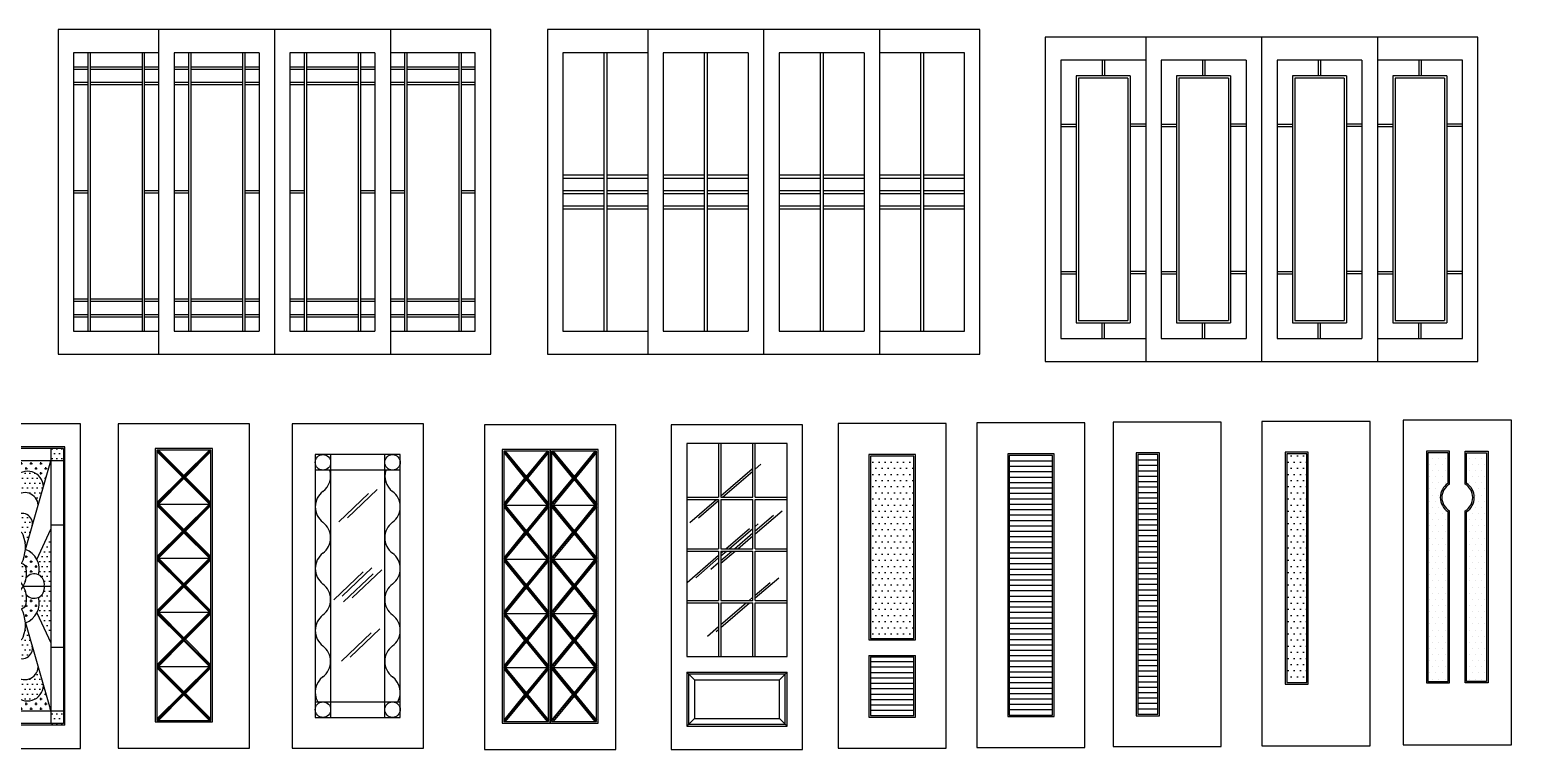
# Model space of a CAD drawing. Extents: x -42728 to 99010, y -18674 to 47645.
# Drawn here: x 25997 to 35589, y 1305 to 5962 of the extents above; entities that cross this region are included whole.
import ezdxf

# ---------------------------------------------------------------- set-up
doc = ezdxf.new("R2010")
doc.units = 0
doc.header["$LTSCALE"] = 100
doc.header["$MEASUREMENT"] = 0
doc.layers.get('0').update_dxf_attribs({"linetype": 'CONTINUOUS'})
for name, color, linetype in [('CUANG', 4, 'CONTINUOUS'), ('DIMIAN', 8, 'CONTINUOUS'), ('JIAJU', 7, 'CONTINUOUS')]:
    doc.layers.add(name, color=color, linetype=linetype)

# ---------------------------------------------------------------- blocks, each defined once
blk = doc.blocks.new('M-29')
at = {"layer": 'JIAJU'}
for p, q in [((850, 2100), (0, 2100)), ((0, 2100), (0, 0)), ((850, 0), (850, 2100)), ((425, 1940), (114.6, 1940)), ((114.6, 1940), (114.6, 170)), ((415, 1930), (124.6, 1930)), ((124.6, 1930), (415, 1580)), ((124.6, 1580), (415, 1930)), ((124.6, 1930), (124.6, 180)), ((124.6, 1920.1), (259.9, 1755)), ((134.5, 1930), (269.8, 1764.9)), ((405.1, 1930), (269.8, 1764.9)), ((415, 1920.1), (279.7, 1755)), ((415, 180), (415, 1930)), ((425, 170), (425, 1940)), ((425, 1940), (425, 170)), ((735.4, 1940), (425, 1940)), ((435, 1930), (435, 180)), ((435, 1580), (725.4, 1930)), ((435, 1930), (725.4, 1580)), ((725.4, 1930), (435, 1930)), ((435, 1920.1), (570.3, 1755)), ((444.9, 1930), (580.2, 1764.9)), ((715.5, 1930), (580.2, 1764.9)), ((725.4, 1920.1), (590.1, 1755)), ((725.4, 180), (725.4, 1930)), ((735.4, 170), (735.4, 1940)), ((259.9, 1755), (124.6, 1589.9)), ((269.8, 1745.1), (134.5, 1580)), ((259.9, 1755), (279.7, 1755)), ((269.8, 1764.9), (269.8, 1745.1)), ((269.8, 1745.1), (405.1, 1580)), ((279.7, 1755), (415, 1589.9)), ((570.3, 1755), (435, 1589.9)), ((580.2, 1745.1), (444.9, 1580)), ((570.3, 1755), (590.1, 1755)), ((580.2, 1764.9), (580.2, 1745.1)), ((580.2, 1745.1), (715.5, 1580)), ((590.1, 1755), (725.4, 1589.9)), ((124.6, 1580), (415, 1580)), ((124.6, 1230), (415, 1580)), ((124.6, 1580), (415, 1230)), ((124.6, 1570.1), (259.9, 1405)), ((134.5, 1580), (269.8, 1414.9)), ((405.1, 1580), (269.8, 1414.9)), ((415, 1570.1), (279.7, 1405)), ((435, 1580), (725.4, 1230)), ((435, 1230), (725.4, 1580)), ((435, 1580), (725.4, 1580)), ((435, 1570.1), (570.3, 1405)), ((444.9, 1580), (580.2, 1414.9)), ((715.5, 1580), (580.2, 1414.9)), ((725.4, 1570.1), (590.1, 1405)), ((259.9, 1405), (124.6, 1239.9)), ((269.8, 1395.1), (134.5, 1230)), ((259.9, 1405), (279.7, 1405)), ((269.8, 1414.9), (269.8, 1395.1)), ((269.8, 1395.1), (405.1, 1230)), ((279.7, 1405), (415, 1239.9)), ((570.3, 1405), (435, 1239.9)), ((580.2, 1395.1), (444.9, 1230)), ((570.3, 1405), (590.1, 1405)), ((580.2, 1414.9), (580.2, 1395.1)), ((580.2, 1395.1), (715.5, 1230)), ((590.1, 1405), (725.4, 1239.9)), ((124.6, 1230), (415, 1230)), ((124.6, 880), (415, 1230)), ((124.6, 1230), (415, 880)), ((124.6, 1220.1), (259.9, 1055)), ((134.5, 1230), (269.8, 1064.9)), ((405.1, 1230), (269.8, 1064.9)), ((415, 1220.1), (279.7, 1055)), ((435, 1230), (725.4, 880)), ((435, 880), (725.4, 1230)), ((435, 1230), (725.4, 1230)), ((435, 1220.1), (570.3, 1055)), ((444.9, 1230), (580.2, 1064.9)), ((715.5, 1230), (580.2, 1064.9)), ((725.4, 1220.1), (590.1, 1055)), ((269.8, 1064.9), (269.8, 1045.1)), ((580.2, 1064.9), (580.2, 1045.1)), ((259.9, 1055), (124.6, 889.9)), ((269.8, 1045.1), (134.5, 880)), ((259.9, 1055), (279.7, 1055)), ((269.8, 1045.1), (405.1, 880)), ((279.7, 1055), (415, 889.9)), ((570.3, 1055), (435, 889.9)), ((580.2, 1045.1), (444.9, 880)), ((570.3, 1055), (590.1, 1055)), ((580.2, 1045.1), (715.5, 880)), ((590.1, 1055), (725.4, 889.9)), ((124.6, 880), (415, 880)), ((124.6, 880), (415, 530)), ((124.6, 530), (415, 880)), ((124.6, 870.1), (259.9, 705)), ((134.5, 880), (269.8, 714.9)), ((405.1, 880), (269.8, 714.9)), ((415, 870.1), (279.7, 705)), ((435, 530), (725.4, 880)), ((435, 880), (725.4, 530)), ((435, 880), (725.4, 880)), ((435, 870.1), (570.3, 705)), ((444.9, 880), (580.2, 714.9)), ((715.5, 880), (580.2, 714.9)), ((725.4, 870.1), (590.1, 705)), ((259.9, 705), (124.6, 539.9)), ((269.8, 695.1), (134.5, 530)), ((259.9, 705), (279.7, 705)), ((269.8, 714.9), (269.8, 695.1)), ((269.8, 695.1), (405.1, 530)), ((279.7, 705), (415, 539.9)), ((570.3, 705), (435, 539.9)), ((580.2, 695.1), (444.9, 530)), ((570.3, 705), (590.1, 705)), ((580.2, 714.9), (580.2, 695.1)), ((580.2, 695.1), (715.5, 530)), ((590.1, 705), (725.4, 539.9)), ((124.6, 530), (415, 530)), ((124.6, 180), (415, 530)), ((124.6, 530), (415, 180)), ((124.6, 520.1), (259.9, 355)), ((134.5, 530), (269.8, 364.9)), ((405.1, 530), (269.8, 364.9)), ((415, 520.1), (279.7, 355)), ((435, 530), (725.4, 180)), ((435, 180), (725.4, 530)), ((435, 530), (725.4, 530)), ((435, 520.1), (570.3, 355)), ((444.9, 530), (580.2, 364.9)), ((715.5, 530), (580.2, 364.9)), ((725.4, 520.1), (590.1, 355)), ((259.9, 355), (124.6, 189.9)), ((269.8, 345.1), (134.5, 180)), ((259.9, 355), (279.7, 355)), ((269.8, 364.9), (269.8, 345.1)), ((269.8, 345.1), (405.1, 180)), ((279.7, 355), (415, 189.9)), ((570.3, 355), (435, 189.9)), ((580.2, 345.1), (444.9, 180)), ((570.3, 355), (590.1, 355)), ((580.2, 364.9), (580.2, 345.1)), ((580.2, 345.1), (715.5, 180)), ((590.1, 355), (725.4, 189.9)), ((114.6, 170), (425, 170)), ((124.6, 180), (415, 180)), ((425, 170), (735.4, 170)), ((435, 180), (725.4, 180)), ((0, 0), (850, 0))]:
    blk.add_line(p, q, dxfattribs=at)
blk = doc.blocks.new('M-28')
at = {"layer": 'DIMIAN'}
for p, q in [((303.5, 1466), (495.2, 1649)), ((358.9, 1491.5), (550.6, 1674.6)), ((324.8, 985), (516.5, 1168.1)), ((388.7, 972.3), (580.5, 1155.3)), ((269.4, 959.5), (461.1, 1142.5)), ((333.3, 946.7), (525.1, 1129.7)), ((375.9, 589.2), (567.7, 772.2)), ((320.5, 563.6), (512.3, 746.7))]:
    blk.add_line(p, q, dxfattribs=at)
at = {"layer": 'JIAJU'}
for p, q in [((0, 2100), (0, 0)), ((850, 2100), (0, 2100)), ((850, 0), (850, 2100)), ((149.8, 1900), (149.8, 200)), ((700.2, 1900), (149.8, 1900)), ((249.8, 1900), (249.8, 200)), ((600.2, 200), (600.2, 1900)), ((700.2, 200), (700.2, 1900)), ((700.2, 1800), (149.8, 1800)), ((149.8, 300), (700.2, 300)), ((149.8, 200), (700.2, 200)), ((0, 0), (850, 0))]:
    blk.add_line(p, q, dxfattribs=at)
for centre in [(199.8, 1850), (650.2, 1850), (199.8, 250), (650.2, 250)]:
    blk.add_circle(centre, 50, dxfattribs=at)
for centre, start, end in [((124.8, 1762.3), 306.8699, 17.53063), ((725.2, 1762.3), 162.46937, 233.1301), ((274.8, 1562.3), 126.8699, 233.1301), ((575.2, 1562.3), 306.8699, 53.1301), ((124.8, 1362.3), 306.8699, 53.1301), ((725.2, 1362.3), 126.8699, 233.1301), ((274.8, 1162.3), 126.8699, 233.1301), ((575.2, 1162.3), 306.8699, 53.1301), ((124.8, 962.3), 306.8699, 53.1301), ((725.2, 962.3), 126.8699, 233.1301), ((274.8, 762.3), 126.8699, 233.1301), ((575.2, 762.3), 306.8699, 53.1301), ((124.8, 562.3), 306.8699, 53.1301), ((725.2, 562.3), 126.8699, 233.1301), ((274.8, 362.3), 126.8699, 209.91961), ((575.2, 362.3), 330.08039, 53.1301)]:
    blk.add_arc(centre, 125, start, end, dxfattribs=at)
blk = doc.blocks.new('M-27')
at = {"layer": 'JIAJU'}
for p, q in [((0, 2100), (0, 0)), ((850, 2100), (0, 2100)), ((850, 0), (850, 2100)), ((239.8, 1940), (239.8, 170)), ((610.2, 1940), (239.8, 1940)), ((249.8, 1580), (600.2, 1930)), ((249.8, 1930), (600.2, 1580)), ((249.8, 1930), (249.8, 180)), ((600.2, 1930), (249.8, 1930)), ((249.8, 1920.1), (415.1, 1755)), ((259.7, 1930), (425, 1764.9)), ((590.3, 1930), (425, 1764.9)), ((600.2, 1920.1), (434.9, 1755)), ((600.2, 180), (600.2, 1930)), ((610.2, 170), (610.2, 1940)), ((415.1, 1755), (249.8, 1589.9)), ((425, 1745.1), (259.7, 1580)), ((415.1, 1755), (434.9, 1755)), ((425, 1764.9), (425, 1745.1)), ((425, 1745.1), (590.3, 1580)), ((434.9, 1755), (600.2, 1589.9)), ((249.8, 1580), (600.2, 1230)), ((249.8, 1230), (600.2, 1580)), ((249.8, 1580), (600.2, 1580)), ((249.8, 1570.1), (415.1, 1405)), ((259.7, 1580), (425, 1414.9)), ((590.3, 1580), (425, 1414.9)), ((600.2, 1570.1), (434.9, 1405)), ((415.1, 1405), (249.8, 1239.9)), ((425, 1395.1), (259.7, 1230)), ((415.1, 1405), (434.9, 1405)), ((425, 1414.9), (425, 1395.1)), ((425, 1395.1), (590.3, 1230)), ((434.9, 1405), (600.2, 1239.9)), ((249.8, 1230), (600.2, 880)), ((249.8, 880), (600.2, 1230)), ((249.8, 1230), (600.2, 1230)), ((249.8, 1220.1), (415.1, 1055)), ((259.7, 1230), (425, 1064.9)), ((590.3, 1230), (425, 1064.9)), ((600.2, 1220.1), (434.9, 1055)), ((425, 1064.9), (425, 1045.1)), ((415.1, 1055), (249.8, 889.9)), ((425, 1045.1), (259.7, 880)), ((415.1, 1055), (434.9, 1055)), ((425, 1045.1), (590.3, 880)), ((434.9, 1055), (600.2, 889.9)), ((249.8, 530), (600.2, 880)), ((249.8, 880), (600.2, 530)), ((249.8, 880), (600.2, 880)), ((249.8, 870.1), (415.1, 705)), ((259.7, 880), (425, 714.9)), ((590.3, 880), (425, 714.9)), ((600.2, 870.1), (434.9, 705)), ((415.1, 705), (249.8, 539.9)), ((425, 695.1), (259.7, 530)), ((415.1, 705), (434.9, 705)), ((425, 714.9), (425, 695.1)), ((425, 695.1), (590.3, 530)), ((434.9, 705), (600.2, 539.9)), ((249.8, 530), (600.2, 180)), ((249.8, 180), (600.2, 530)), ((249.8, 530), (600.2, 530)), ((249.8, 520.1), (415.1, 355)), ((259.7, 530), (425, 364.9)), ((590.3, 530), (425, 364.9)), ((600.2, 520.1), (434.9, 355)), ((415.1, 355), (249.8, 189.9)), ((425, 345.1), (259.7, 180)), ((415.1, 355), (434.9, 355)), ((425, 364.9), (425, 345.1)), ((425, 345.1), (590.3, 180)), ((434.9, 355), (600.2, 189.9)), ((239.8, 170), (610.2, 170)), ((249.8, 180), (600.2, 180)), ((0, 0), (850, 0))]:
    blk.add_line(p, q, dxfattribs=at)
blk = doc.blocks.new('M-26')
at = {"layer": 'DIMIAN'}
h = blk.add_hatch(dxfattribs=at)
h.set_pattern_fill('DOTS,_O', color=256, scale=20)
h.set_pattern_definition([(0, (-857349.08, -896068.447), (15.875, 31.75), [0, -31.75])])
h.paths.add_polyline_path([(500.1, 1161.8, 0.658889), (425, 1182.1, 0.121495), (479.8, 1050, 0.177197)])
h.paths.add_polyline_path([(425, 1182.1, 0.658889), (349.9, 1161.8, 0.177197), (370.2, 1050, 0.121495)])
h.paths.add_polyline_path([(370.2, 1050, 0.177197), (349.9, 938.2, 0.658889), (425, 917.9, 0.121495)])
h.paths.add_polyline_path([(425, 917.9, 0.658889), (500.1, 938.2, 0.177197), (479.8, 1050, 0.121495)])
h.paths.add_polyline_path([(425, 602, 0.775805), (538.2, 660.4), (494.1, 812.4, -0.103851), (480.4, 719.2, -0.7984), (425, 723.4)])
h.paths.add_polyline_path([(425, 602), (425, 723.4, -0.7984), (369.6, 719.2, -0.103851), (355.9, 812.4), (311.8, 660.4, 0.775805)])
h.paths.add_polyline_path([(311.8, 1439.6), (355.9, 1287.6, -0.103851), (369.6, 1380.8, -0.7984), (425, 1376.6), (425, 1498, 0.775805)])
h.paths.add_polyline_path([(425, 1498), (425, 1376.6, -0.7984), (480.4, 1380.8, -0.103851), (494.1, 1287.6), (538.2, 1439.6, 0.775805)])
h.paths.add_polyline_path([(577.1, 1573.8), (611.7, 1693.5, 0.710138), (425, 1750.9), (425, 1624.5, -0.673513)])
h.paths.add_polyline_path([(425, 1624.5), (425, 1750.9, 0.710138), (238.3, 1693.5), (272.9, 1573.8, -0.673513)])
h.paths.add_polyline_path([(272.9, 526.2), (238.3, 406.5, 0.710138), (425, 349.1), (425, 475.5, -0.673513)])
h.paths.add_polyline_path([(425, 475.5), (425, 349.1, 0.710138), (611.7, 406.5), (577.1, 526.2, -0.673513)])
h.paths.add_polyline_path([(660, 1050), (616, 1050, -0.34751), (579.3, 977.1, -0.191314), (569.4, 877.8), (660, 681.7)])
h.paths.add_polyline_path([(660, 1418.3), (569.4, 1222.2, -0.191314), (579.3, 1122.9, -0.34751), (616, 1050), (660, 1050)])
h.paths.add_polyline_path([(190, 1050), (234, 1050, -0.34751), (270.7, 1122.9, -0.191314), (280.6, 1222.2), (190, 1418.3)])
h.paths.add_polyline_path([(190, 681.7), (280.6, 877.8, -0.191314), (270.7, 977.1, -0.34751), (234, 1050), (190, 1050)])
h.paths.add_polyline_path([(110, 1940), (110, 1860), (190, 1860), (190, 1940)])
h.paths.add_polyline_path([(660, 1860), (740, 1860), (740, 1940), (660, 1940)])
h.paths.add_polyline_path([(110, 160), (190, 160), (190, 240), (110, 240)])
h.paths.add_polyline_path([(660, 160), (740, 160), (740, 240), (660, 240)])
h = blk.add_hatch(dxfattribs=at)
h.set_pattern_fill('CROSS,_O', color=256, scale=5)
h.set_pattern_definition([(0, (-857349.08, -896068.447), (31.75, 31.75), [15.875, -47.625]), (90, (-857341.143, -896076.384), (-31.75, 31.75), [15.875, -47.625])])
h.paths.add_polyline_path([(469.3, 1196.7, -0.299828), (500.1, 1161.8, -0.087914), (499.8, 1104.1, -0.34751), (579.3, 1122.9, 0.397165), (494.1, 1287.6, -0.103851)])
h.paths.add_polyline_path([(355.9, 1287.6, 0.397165), (270.7, 1122.9, -0.34751), (350.2, 1104.1, -0.087914), (349.9, 1161.8, -0.299828), (380.7, 1196.7, -0.103851)])
h.paths.add_polyline_path([(350.2, 995.9, -0.34751), (270.7, 977.1, 0.397165), (355.9, 812.4, -0.103851), (380.7, 903.3, -0.299828), (349.9, 938.2, -0.087914)])
h.paths.add_polyline_path([(579.3, 977.1, -0.34751), (499.8, 995.9, -0.087914), (500.1, 938.2, -0.299828), (469.3, 903.3, -0.103851), (494.1, 812.4, 0.397165)])
h.paths.add_polyline_path([(425, 349.1), (425, 240), (660, 240), (611.7, 406.5, -0.710138)])
h.paths.add_polyline_path([(238.3, 406.5), (190, 240), (425, 240), (425, 349.1, -0.710138)])
h.paths.add_polyline_path([(425, 1860), (425, 1750.9, -0.710138), (611.7, 1693.5), (660, 1860)])
h.paths.add_polyline_path([(190, 1860), (238.3, 1693.5, -0.710138), (425, 1750.9), (425, 1860)])
at = {"layer": 'CUANG'}
for p, q in [((190, 1940), (190, 160)), ((660, 1940), (660, 160)), ((740, 1860), (110, 1860)), ((355.9, 1287.6), (190, 1860)), ((425, 1860), (425, 1182.1)), ((494.1, 1287.6), (660, 1860)), ((190, 1446.2), (110, 1446.2)), ((660, 1446.2), (740, 1446.2)), ((280.6, 1222.2), (190, 1418.3)), ((569.4, 1222.2), (660, 1418.3)), ((190, 1050), (370.2, 1050)), ((479.8, 1050), (660, 1050)), ((280.6, 877.8), (190, 681.7)), ((425, 917.9), (425, 240)), ((569.4, 877.8), (660, 681.7)), ((355.9, 812.4), (190, 240)), ((494.1, 812.4), (660, 240)), ((190, 653.8), (110, 653.8)), ((660, 653.8), (740, 653.8)), ((740, 240), (110, 240))]:
    blk.add_line(p, q, dxfattribs=at)
for centre, radius, start, end in [((341.7, 1689.6), 103.5, 36.33829, 177.85832), ((508.3, 1689.6), 103.5, 2.14168, 143.66171), ((359.2, 1568.3), 86.5, 40.51149, 176.35462), ((490.8, 1568.3), 86.5, 3.64538, 139.48851), ((375.9, 1454.3), 65.7, 41.67505, 192.89302), ((474.1, 1454.3), 65.7, 347.10698, 138.32495), ((584.7, 1301.4), 229.2, 159.73045, 207.16216), ((396.9, 1372.4), 28.5, 8.51159, 162.92713), ((453.1, 1372.4), 28.5, 17.07287, 171.48841), ((265.3, 1301.4), 229.2, 332.83784, 20.26955), ((400.6, 1160.1), 135.1, 109.33304, 195.97807), ((449.4, 1160.1), 135.1, 344.02193, 70.66696), ((512.8, 1133.7), 165.3, 170.23383, 210.42714), ((391.8, 1155.8), 42.4, 38.40286, 171.92467), ((129.7, 1227.1), 298.7, 323.63785, 351.34674), ((458.2, 1155.8), 42.4, 8.07533, 141.59714), ((720.3, 1227.1), 298.7, 188.65326, 216.36215), ((337.2, 1133.7), 165.3, 329.57286, 9.76617), ((298.5, 1063.3), 65.8, 38.32499, 191.62779), ((551.5, 1063.3), 65.8, 348.37221, 141.67501), ((298.5, 1036.7), 65.8, 168.37221, 321.67501), ((400.6, 939.9), 135.1, 164.02193, 250.66696), ((512.8, 966.3), 165.3, 149.57286, 189.76617), ((129.7, 872.9), 298.7, 8.65326, 36.36215), ((720.3, 872.9), 298.7, 143.63785, 171.34674), ((337.2, 966.3), 165.3, 350.23383, 30.42714), ((449.4, 939.9), 135.1, 289.33304, 15.97807), ((551.5, 1036.7), 65.8, 218.32499, 11.62779), ((391.8, 944.2), 42.4, 188.07533, 321.59714), ((584.7, 798.6), 229.2, 152.83784, 200.26955), ((458.2, 944.2), 42.4, 218.40286, 351.92467), ((265.3, 798.6), 229.2, 339.73045, 27.16216), ((396.9, 727.6), 28.5, 197.07287, 351.48841), ((453.1, 727.6), 28.5, 188.51159, 342.92713), ((375.9, 645.7), 65.7, 167.10698, 318.32495), ((474.1, 645.7), 65.7, 221.67505, 12.89302), ((359.2, 531.7), 86.5, 183.64538, 319.48851), ((490.8, 531.7), 86.5, 220.51149, 356.35462), ((341.7, 410.4), 103.5, 182.14168, 323.66171), ((508.3, 410.4), 103.5, 216.33829, 357.85832)]:
    blk.add_arc(centre, radius, start, end, dxfattribs=at)
at = {"layer": 'DIMIAN'}
for p, q in [((110, 1940), (110, 160)), ((740, 1940), (110, 1940)), ((740, 1940), (740, 160)), ((740, 160), (110, 160))]:
    blk.add_line(p, q, dxfattribs=at)
at = {"layer": 'JIAJU'}
for p, q in [((0, 2100), (0, 0)), ((850, 2100), (0, 2100)), ((850, 0), (850, 2100)), ((100, 1950), (100, 150)), ((750, 1950), (100, 1950)), ((750, 150), (750, 1950)), ((750, 150), (100, 150)), ((0, 0), (850, 0))]:
    blk.add_line(p, q, dxfattribs=at)
blk = doc.blocks.new('WM-7')
at = {"layer": 'CUANG'}
h = blk.add_hatch(dxfattribs=at)
h.set_pattern_fill('DOTS,_O', color=256, scale=25)
h.set_pattern_definition([(0, (-861492.79, -893099.345), (19.84375, 39.6875), [0, -39.6875])])
h.paths.add_polyline_path([(490, 1890), (210, 1890), (210, 710), (490, 710)])
for p, q in [((210, 560), (490, 560)), ((210, 525), (490, 525)), ((210, 490), (490, 490)), ((210, 455), (490, 455)), ((210, 420), (490, 420)), ((210, 385), (490, 385)), ((210, 350), (490, 350)), ((210, 315), (490, 315)), ((210, 280), (490, 280)), ((210, 245), (490, 245))]:
    blk.add_line(p, q, dxfattribs=at)
at = {"layer": 'JIAJU'}
for p, q in [((700, 2100), (0, 2100)), ((0, 2100), (0, 0)), ((700, 0), (700, 2100)), ((500, 1900), (200, 1900)), ((200, 1900), (200, 700)), ((210, 1890), (210, 710)), ((490, 1890), (210, 1890)), ((490, 710), (490, 1890)), ((500, 700), (500, 1900)), ((200, 700), (500, 700)), ((210, 710), (490, 710)), ((210, 700), (490, 700)), ((200, 600), (500, 600)), ((200, 600), (200, 200)), ((210, 590), (490, 590)), ((210, 590), (210, 210)), ((490, 210), (490, 590)), ((500, 200), (500, 600)), ((200, 200), (500, 200)), ((210, 210), (490, 210)), ((0, 0), (700, 0))]:
    blk.add_line(p, q, dxfattribs=at)
blk = doc.blocks.new('M-30')
at = {"layer": 'DIMIAN'}
for p, q in [((321.7, -459), (523.6, -285.3)), ((543.3, -286.3), (579.4, -255.2)), ((331.6, -468.5), (528.3, -299.2)), ((119.6, -633), (293.3, -483.5)), ((175.5, -602.9), (306.7, -490)), ((543.3, -705.1), (716.9, -555.7)), ((375.2, -802.5), (528.3, -670.7)), ((543.3, -687.1), (661.1, -585.7)), ((543.3, -657.8), (562.2, -641.5)), ((354.3, -802.5), (506.4, -671.6)), ((409.2, -802.5), (528.3, -700)), ((430.2, -802.5), (528.3, -718)), ((102.4, -1019.3), (306.7, -843.5)), ((158.3, -989.2), (306.7, -861.5)), ((321.7, -895.9), (412.8, -817.5)), ((321.7, -877.9), (391.8, -817.5)), ((321.7, -848.6), (357.8, -817.5)), ((321.7, -830.6), (336.9, -817.5)), ((257.1, -933.4), (306.7, -890.8)), ((543.3, -1120.1), (695.4, -989.2)), ((543.3, -1102.1), (639.6, -1019.3)), ((503.4, -1136.5), (528.3, -1115)), ((524.3, -1136.5), (528.3, -1133.1)), ((321.7, -1311), (506.9, -1151.5)), ((321.7, -1292.9), (486, -1151.5)), ((235.7, -1367), (306.7, -1305.8)), ((291.5, -1336.9), (306.7, -1323.9)), ((100, -1600), (150, -1650)), ((112, -1612), (112, -1938)), ((112, -1612), (738, -1612)), ((700, -1650), (750, -1600)), ((738, -1938), (738, -1612)), ((150, -1900), (100, -1950)), ((700, -1900), (750, -1950)), ((112, -1938), (738, -1938))]:
    blk.add_line(p, q, dxfattribs=at)
at = {"layer": 'JIAJU'}
for p, q in [((0, 0), (0, -2100)), ((850, 0), (0, 0)), ((850, -2100), (850, 0)), ((750, -120), (100, -120)), ((100, -120), (100, -1500)), ((306.7, -120), (306.7, -468.5)), ((321.7, -120), (321.7, -468.5)), ((528.3, -468.5), (528.3, -120)), ((543.3, -468.5), (543.3, -120)), ((750, -1500), (750, -120)), ((100, -468.5), (306.7, -468.5)), ((321.7, -468.5), (528.3, -468.5)), ((543.3, -468.5), (750, -468.5)), ((100, -483.5), (306.7, -483.5)), ((306.7, -483.5), (306.7, -802.5)), ((321.7, -483.5), (321.7, -802.5)), ((321.7, -483.5), (528.3, -483.5)), ((528.3, -802.5), (528.3, -483.5)), ((543.3, -802.5), (543.3, -483.5)), ((543.3, -483.5), (750, -483.5)), ((100, -802.5), (306.7, -802.5)), ((100, -817.5), (306.7, -817.5)), ((306.7, -817.5), (306.7, -1136.5)), ((321.7, -802.5), (528.3, -802.5)), ((321.7, -817.5), (321.7, -1136.5)), ((321.7, -817.5), (528.3, -817.5)), ((528.3, -1136.5), (528.3, -817.5)), ((543.3, -802.5), (750, -802.5)), ((543.3, -1136.5), (543.3, -817.5)), ((543.3, -817.5), (750, -817.5)), ((100, -1136.5), (306.7, -1136.5)), ((321.7, -1136.5), (528.3, -1136.5)), ((543.3, -1136.5), (750, -1136.5)), ((100, -1151.5), (306.7, -1151.5)), ((306.7, -1151.5), (306.7, -1500)), ((321.7, -1151.5), (528.3, -1151.5)), ((321.7, -1151.5), (321.7, -1500)), ((528.3, -1500), (528.3, -1151.5)), ((543.3, -1500), (543.3, -1151.5)), ((543.3, -1151.5), (750, -1151.5)), ((100, -1500), (750, -1500)), ((100, -1600), (100, -1950)), ((100, -1600), (750, -1600)), ((750, -1950), (750, -1600)), ((150, -1650), (150, -1900)), ((150, -1650), (700, -1650)), ((700, -1900), (700, -1650)), ((150, -1900), (700, -1900)), ((100, -1950), (750, -1950)), ((0, -2100), (850, -2100))]:
    blk.add_line(p, q, dxfattribs=at)
blk = doc.blocks.new('WM-8')
at = {"layer": 'CUANG'}
for p, q in [((210, 1855), (490, 1855)), ((210, 1820), (490, 1820)), ((210, 1785), (490, 1785)), ((210, 1750), (490, 1750)), ((210, 1715), (490, 1715)), ((210, 1680), (490, 1680)), ((210, 1645), (490, 1645)), ((210, 1610), (490, 1610)), ((210, 1575), (490, 1575)), ((210, 1540), (490, 1540)), ((210, 1505), (490, 1505)), ((210, 1470), (490, 1470)), ((210, 1435), (490, 1435)), ((210, 1400), (490, 1400)), ((210, 1365), (490, 1365)), ((210, 1330), (490, 1330)), ((210, 1295), (490, 1295)), ((210, 1260), (490, 1260)), ((210, 1225), (490, 1225)), ((210, 1190), (490, 1190)), ((210, 1155), (490, 1155)), ((210, 1120), (490, 1120)), ((210, 1085), (490, 1085)), ((210, 1050), (490, 1050)), ((210, 1015), (490, 1015)), ((210, 980), (490, 980)), ((210, 945), (490, 945)), ((210, 910), (490, 910)), ((210, 875), (490, 875)), ((210, 840), (490, 840)), ((210, 805), (490, 805)), ((210, 770), (490, 770)), ((210, 735), (490, 735)), ((210, 700), (490, 700)), ((210, 665), (490, 665)), ((210, 630), (490, 630)), ((210, 595), (490, 595)), ((210, 560), (490, 560)), ((210, 525), (490, 525)), ((210, 490), (490, 490)), ((210, 455), (490, 455)), ((210, 420), (490, 420)), ((210, 385), (490, 385)), ((210, 350), (490, 350)), ((210, 315), (490, 315)), ((210, 280), (490, 280)), ((210, 245), (490, 245))]:
    blk.add_line(p, q, dxfattribs=at)
at = {"layer": 'JIAJU'}
for p, q in [((700, 2100), (0, 2100)), ((0, 2100), (0, 0)), ((700, 0), (700, 2100)), ((200, 1900), (200, 200)), ((500, 1900), (200, 1900)), ((210, 1890), (210, 210)), ((490, 1890), (210, 1890)), ((490, 210), (490, 1890)), ((500, 200), (500, 1900)), ((200, 200), (500, 200)), ((210, 210), (490, 210)), ((0, 0), (700, 0))]:
    blk.add_line(p, q, dxfattribs=at)
blk = doc.blocks.new('WM-9')
at = {"layer": 'CUANG'}
for p, q in [((160, 1855), (290, 1855)), ((160, 1820), (290, 1820)), ((160, 1785), (290, 1785)), ((160, 1750), (290, 1750)), ((160, 1715), (290, 1715)), ((160, 1680), (290, 1680)), ((160, 1645), (290, 1645)), ((160, 1610), (290, 1610)), ((160, 1575), (290, 1575)), ((160, 1540), (290, 1540)), ((160, 1505), (290, 1505)), ((160, 1470), (290, 1470)), ((160, 1435), (290, 1435)), ((160, 1400), (290, 1400)), ((160, 1365), (290, 1365)), ((160, 1330), (290, 1330)), ((160, 1295), (290, 1295)), ((160, 1260), (290, 1260)), ((160, 1225), (290, 1225)), ((160, 1190), (290, 1190)), ((160, 1155), (290, 1155)), ((160, 1120), (290, 1120)), ((160, 1085), (290, 1085)), ((160, 1050), (290, 1050)), ((160, 1015), (290, 1015)), ((160, 980), (290, 980)), ((160, 945), (290, 945)), ((160, 910), (290, 910)), ((160, 875), (290, 875)), ((160, 840), (290, 840)), ((160, 805), (290, 805)), ((160, 770), (290, 770)), ((160, 735), (290, 735)), ((160, 700), (290, 700)), ((160, 665), (290, 665)), ((160, 630), (290, 630)), ((160, 595), (290, 595)), ((160, 560), (290, 560)), ((160, 525), (290, 525)), ((160, 490), (290, 490)), ((160, 455), (290, 455)), ((160, 420), (290, 420)), ((160, 385), (290, 385)), ((160, 350), (290, 350)), ((160, 315), (290, 315)), ((160, 280), (290, 280)), ((160, 245), (290, 245))]:
    blk.add_line(p, q, dxfattribs=at)
at = {"layer": 'JIAJU'}
for p, q in [((0, 2100), (0, 0)), ((700, 2100), (0, 2100)), ((700, 0), (700, 2100)), ((300, 1900), (150, 1900)), ((150, 1900), (150, 200)), ((290, 1890), (160, 1890)), ((160, 1890), (160, 210)), ((290, 210), (290, 1890)), ((300, 200), (300, 1900)), ((150, 200), (300, 200)), ((160, 210), (290, 210)), ((0, 0), (700, 0))]:
    blk.add_line(p, q, dxfattribs=at)
blk = doc.blocks.new('WM-11')
at = {"layer": 'CUANG'}
for p, q in [((191.6, 1853.8), (191.6, 1853.8)), ((231.2, 1853.8), (231.2, 1853.8)), ((270.9, 1853.8), (270.9, 1853.8)), ((429.1, 1853.8), (429.1, 1853.8)), ((468.8, 1853.8), (468.8, 1853.8)), ((508.4, 1853.8), (508.4, 1853.8)), ((171.7, 1814.1), (171.7, 1814.1)), ((171.7, 1734.7), (171.7, 1734.7)), ((191.6, 1774.4), (191.6, 1774.4)), ((211.4, 1814.1), (211.4, 1814.1)), ((211.4, 1734.7), (211.4, 1734.7)), ((231.2, 1774.4), (231.2, 1774.4)), ((251.1, 1814.1), (251.1, 1814.1)), ((251.1, 1734.7), (251.1, 1734.7)), ((270.9, 1774.4), (270.9, 1774.4)), ((429.1, 1774.4), (429.1, 1774.4)), ((448.9, 1814.1), (448.9, 1814.1)), ((448.9, 1734.7), (448.9, 1734.7)), ((468.8, 1774.4), (468.8, 1774.4)), ((488.6, 1814.1), (488.6, 1814.1)), ((488.6, 1734.7), (488.6, 1734.7)), ((508.4, 1774.4), (508.4, 1774.4)), ((528.3, 1814.1), (528.3, 1814.1)), ((528.3, 1734.7), (528.3, 1734.7)), ((171.7, 1655.3), (171.7, 1655.3)), ((191.6, 1695), (191.6, 1695)), ((211.4, 1655.3), (211.4, 1655.3)), ((231.2, 1695), (231.2, 1695)), ((251.1, 1655.3), (251.1, 1655.3)), ((270.9, 1695), (270.9, 1695)), ((429.1, 1695), (429.1, 1695)), ((448.9, 1655.3), (448.9, 1655.3)), ((468.8, 1695), (468.8, 1695)), ((488.6, 1655.3), (488.6, 1655.3)), ((508.4, 1695), (508.4, 1695)), ((528.3, 1655.3), (528.3, 1655.3)), ((171.7, 1576), (171.7, 1576)), ((191.6, 1615.7), (191.6, 1615.7)), ((191.6, 1536.3), (191.6, 1536.3)), ((211.4, 1576), (211.4, 1576)), ((231.2, 1615.7), (231.2, 1615.7)), ((231.2, 1536.3), (231.2, 1536.3)), ((468.8, 1615.7), (468.8, 1615.7)), ((468.8, 1536.3), (468.8, 1536.3)), ((488.6, 1576), (488.6, 1576)), ((508.4, 1615.7), (508.4, 1615.7)), ((508.4, 1536.3), (508.4, 1536.3)), ((528.3, 1576), (528.3, 1576)), ((171.7, 1496.6), (171.7, 1496.6)), ((191.6, 1456.9), (191.6, 1456.9)), ((211.4, 1496.6), (211.4, 1496.6)), ((231.2, 1456.9), (231.2, 1456.9)), ((251.1, 1496.6), (251.1, 1496.6)), ((270.9, 1456.9), (270.9, 1456.9)), ((429.1, 1456.9), (429.1, 1456.9)), ((448.9, 1496.6), (448.9, 1496.6)), ((468.8, 1456.9), (468.8, 1456.9)), ((488.6, 1496.6), (488.6, 1496.6)), ((508.4, 1456.9), (508.4, 1456.9)), ((528.3, 1496.6), (528.3, 1496.6)), ((171.7, 1417.2), (171.7, 1417.2)), ((191.6, 1377.5), (191.6, 1377.5)), ((211.4, 1417.2), (211.4, 1417.2)), ((231.2, 1377.5), (231.2, 1377.5)), ((251.1, 1417.2), (251.1, 1417.2)), ((270.9, 1377.5), (270.9, 1377.5)), ((429.1, 1377.5), (429.1, 1377.5)), ((448.9, 1417.2), (448.9, 1417.2)), ((468.8, 1377.5), (468.8, 1377.5)), ((488.6, 1417.2), (488.6, 1417.2)), ((508.4, 1377.5), (508.4, 1377.5)), ((528.3, 1417.2), (528.3, 1417.2)), ((171.7, 1337.8), (171.7, 1337.8)), ((171.7, 1258.5), (171.7, 1258.5)), ((191.6, 1298.2), (191.6, 1298.2)), ((211.4, 1337.8), (211.4, 1337.8)), ((211.4, 1258.5), (211.4, 1258.5)), ((231.2, 1298.2), (231.2, 1298.2)), ((251.1, 1337.8), (251.1, 1337.8)), ((251.1, 1258.5), (251.1, 1258.5)), ((270.9, 1298.2), (270.9, 1298.2)), ((429.1, 1298.2), (429.1, 1298.2)), ((448.9, 1337.8), (448.9, 1337.8)), ((448.9, 1258.5), (448.9, 1258.5)), ((468.8, 1298.2), (468.8, 1298.2)), ((488.6, 1337.8), (488.6, 1337.8)), ((488.6, 1258.5), (488.6, 1258.5)), ((508.4, 1298.2), (508.4, 1298.2)), ((528.3, 1337.8), (528.3, 1337.8)), ((528.3, 1258.5), (528.3, 1258.5)), ((171.7, 1179.1), (171.7, 1179.1)), ((191.6, 1218.8), (191.6, 1218.8)), ((211.4, 1179.1), (211.4, 1179.1)), ((231.2, 1218.8), (231.2, 1218.8)), ((251.1, 1179.1), (251.1, 1179.1)), ((270.9, 1218.8), (270.9, 1218.8)), ((429.1, 1218.8), (429.1, 1218.8)), ((448.9, 1179.1), (448.9, 1179.1)), ((468.8, 1218.8), (468.8, 1218.8)), ((488.6, 1179.1), (488.6, 1179.1)), ((508.4, 1218.8), (508.4, 1218.8)), ((528.3, 1179.1), (528.3, 1179.1)), ((171.7, 1099.7), (171.7, 1099.7)), ((191.6, 1139.4), (191.6, 1139.4)), ((191.6, 1060), (191.6, 1060)), ((211.4, 1099.7), (211.4, 1099.7)), ((231.2, 1139.4), (231.2, 1139.4)), ((231.2, 1060), (231.2, 1060)), ((251.1, 1099.7), (251.1, 1099.7)), ((270.9, 1139.4), (270.9, 1139.4)), ((270.9, 1060), (270.9, 1060)), ((429.1, 1139.4), (429.1, 1139.4)), ((429.1, 1060), (429.1, 1060)), ((448.9, 1099.7), (448.9, 1099.7)), ((468.8, 1139.4), (468.8, 1139.4)), ((468.8, 1060), (468.8, 1060)), ((488.6, 1099.7), (488.6, 1099.7)), ((508.4, 1139.4), (508.4, 1139.4)), ((508.4, 1060), (508.4, 1060)), ((528.3, 1099.7), (528.3, 1099.7)), ((171.7, 1020.3), (171.7, 1020.3)), ((191.6, 980.7), (191.6, 980.7)), ((211.4, 1020.3), (211.4, 1020.3)), ((231.2, 980.7), (231.2, 980.7)), ((251.1, 1020.3), (251.1, 1020.3)), ((270.9, 980.7), (270.9, 980.7)), ((429.1, 980.7), (429.1, 980.7)), ((448.9, 1020.3), (448.9, 1020.3)), ((468.8, 980.7), (468.8, 980.7)), ((488.6, 1020.3), (488.6, 1020.3)), ((508.4, 980.7), (508.4, 980.7)), ((528.3, 1020.3), (528.3, 1020.3)), ((171.7, 941), (171.7, 941)), ((191.6, 901.3), (191.6, 901.3)), ((211.4, 941), (211.4, 941)), ((231.2, 901.3), (231.2, 901.3)), ((251.1, 941), (251.1, 941)), ((270.9, 901.3), (270.9, 901.3)), ((429.1, 901.3), (429.1, 901.3)), ((448.9, 941), (448.9, 941)), ((468.8, 901.3), (468.8, 901.3)), ((488.6, 941), (488.6, 941)), ((508.4, 901.3), (508.4, 901.3)), ((528.3, 941), (528.3, 941)), ((171.7, 861.6), (171.7, 861.6)), ((171.7, 782.2), (171.7, 782.2)), ((191.6, 821.9), (191.6, 821.9)), ((211.4, 861.6), (211.4, 861.6)), ((211.4, 782.2), (211.4, 782.2)), ((231.2, 821.9), (231.2, 821.9)), ((251.1, 861.6), (251.1, 861.6)), ((251.1, 782.2), (251.1, 782.2)), ((270.9, 821.9), (270.9, 821.9)), ((429.1, 821.9), (429.1, 821.9)), ((448.9, 861.6), (448.9, 861.6)), ((448.9, 782.2), (448.9, 782.2)), ((468.8, 821.9), (468.8, 821.9)), ((488.6, 861.6), (488.6, 861.6)), ((488.6, 782.2), (488.6, 782.2)), ((508.4, 821.9), (508.4, 821.9)), ((528.3, 861.6), (528.3, 861.6)), ((528.3, 782.2), (528.3, 782.2)), ((171.7, 702.8), (171.7, 702.8)), ((191.6, 742.5), (191.6, 742.5)), ((211.4, 702.8), (211.4, 702.8)), ((231.2, 742.5), (231.2, 742.5)), ((251.1, 702.8), (251.1, 702.8)), ((270.9, 742.5), (270.9, 742.5)), ((429.1, 742.5), (429.1, 742.5)), ((448.9, 702.8), (448.9, 702.8)), ((468.8, 742.5), (468.8, 742.5)), ((488.6, 702.8), (488.6, 702.8)), ((508.4, 742.5), (508.4, 742.5)), ((528.3, 702.8), (528.3, 702.8)), ((171.7, 623.5), (171.7, 623.5)), ((191.6, 663.2), (191.6, 663.2)), ((191.6, 583.8), (191.6, 583.8)), ((211.4, 623.5), (211.4, 623.5)), ((231.2, 663.2), (231.2, 663.2)), ((231.2, 583.8), (231.2, 583.8)), ((251.1, 623.5), (251.1, 623.5)), ((270.9, 663.2), (270.9, 663.2)), ((270.9, 583.8), (270.9, 583.8)), ((429.1, 663.2), (429.1, 663.2)), ((429.1, 583.8), (429.1, 583.8)), ((448.9, 623.5), (448.9, 623.5)), ((468.8, 663.2), (468.8, 663.2)), ((468.8, 583.8), (468.8, 583.8)), ((488.6, 623.5), (488.6, 623.5)), ((508.4, 663.2), (508.4, 663.2)), ((508.4, 583.8), (508.4, 583.8)), ((528.3, 623.5), (528.3, 623.5)), ((171.7, 544.1), (171.7, 544.1)), ((191.6, 504.4), (191.6, 504.4)), ((211.4, 544.1), (211.4, 544.1)), ((231.2, 504.4), (231.2, 504.4)), ((251.1, 544.1), (251.1, 544.1)), ((270.9, 504.4), (270.9, 504.4)), ((429.1, 504.4), (429.1, 504.4)), ((448.9, 544.1), (448.9, 544.1)), ((468.8, 504.4), (468.8, 504.4)), ((488.6, 544.1), (488.6, 544.1)), ((508.4, 504.4), (508.4, 504.4)), ((528.3, 544.1), (528.3, 544.1)), ((171.7, 464.7), (171.7, 464.7)), ((191.6, 425), (191.6, 425)), ((211.4, 464.7), (211.4, 464.7)), ((231.2, 425), (231.2, 425)), ((251.1, 464.7), (251.1, 464.7)), ((270.9, 425), (270.9, 425)), ((429.1, 425), (429.1, 425)), ((448.9, 464.7), (448.9, 464.7)), ((468.8, 425), (468.8, 425)), ((488.6, 464.7), (488.6, 464.7)), ((508.4, 425), (508.4, 425)), ((528.3, 464.7), (528.3, 464.7))]:
    blk.add_line(p, q, dxfattribs=at)
at = {"layer": 'JIAJU'}
for p, q in [((0, 2100), (0, 0)), ((700, 2100), (0, 2100)), ((700, 0), (700, 2100)), ((300, 1900), (150, 1900)), ((150, 1900), (150, 400)), ((160, 1890), (160, 410)), ((290, 1890), (160, 1890)), ((290, 1692.2), (290, 1890)), ((300, 1686.6), (300, 1900)), ((400, 1900), (550, 1900)), ((400, 1686.6), (400, 1900)), ((410, 1890), (540, 1890)), ((410, 1692.2), (410, 1890)), ((540, 1890), (540, 410)), ((550, 1900), (550, 400)), ((290, 410), (290, 1507.8)), ((300, 400), (300, 1513.4)), ((400, 400), (400, 1513.4)), ((410, 410), (410, 1507.8)), ((150, 400), (300, 400)), ((160, 410), (290, 410)), ((550, 400), (400, 400)), ((540, 410), (410, 410)), ((0, 0), (700, 0))]:
    blk.add_line(p, q, dxfattribs=at)
for radius, start, end in [(110, 123.05573, 236.94427), (100, 120, 240), (100, 300, 60), (110, 303.05573, 56.94427)]:
    blk.add_arc((350, 1600), radius, start, end, dxfattribs=at)
blk = doc.blocks.new('WM-10')
at = {"layer": 'CUANG'}
h = blk.add_hatch(dxfattribs=at)
h.set_pattern_fill('DOTS,_O', color=256, scale=25)
h.set_pattern_definition([(0, (-864083.13, -893099.345), (19.84375, 39.6875), [0, -39.6875])])
h.paths.add_polyline_path([(160, 410), (290, 410), (290, 1890), (160, 1890)])
at = {"layer": 'JIAJU'}
for p, q in [((0, 2100), (0, 0)), ((700, 2100), (0, 2100)), ((700, 0), (700, 2100)), ((300, 1900), (150, 1900)), ((150, 1900), (150, 400)), ((160, 1890), (160, 410)), ((290, 1890), (160, 1890)), ((290, 410), (290, 1890)), ((300, 400), (300, 1900)), ((150, 400), (300, 400)), ((160, 410), (290, 410)), ((0, 0), (700, 0))]:
    blk.add_line(p, q, dxfattribs=at)
blk = doc.blocks.new('A$C42A40676')
at = {"layer": 'CUANG'}
for name, p in [('WM-8', (7730, 11.9)), ('WM-9', (8611.8, 17.9)), ('WM-10', (9575.6, 22.1)), ('WM-11', (10490, 29.5)), ('WM-7', (6831.8, 8))]:
    blk.add_blockref(name, p, dxfattribs=at)
at = {"layer": 'DIMIAN'}
for name, p in [('M-26', (1076.7, 6.6)), ('M-28', (3297.3, 7.1)), ('M-29', (4542.5, 0)), ('M-30', (5751.8, 2100))]:
    blk.add_blockref(name, p, dxfattribs=at)
at = {"layer": 'JIAJU'}
blk.add_blockref('M-27', (2172.2, 7), dxfattribs=at)
blk = doc.blocks.new('A$C5CBD49D3')
at = {"layer": 'JIAJU'}
for p, q in [((2800, 2100), (0, 2100)), ((0, 2100), (0, 0)), ((650, 2100), (650, 0)), ((1400, 2100), (1400, 0)), ((2150, 2100), (2150, 0)), ((2800, 0), (2800, 2100)), ((3166.2, 2100), (3166.2, 0)), ((5966.2, 2100), (3166.2, 2100)), ((3816.2, 2100), (3816.2, 0)), ((4566.2, 2100), (4566.2, 0)), ((5316.2, 2100), (5316.2, 0)), ((5966.2, 0), (5966.2, 2100)), ((650, 1950), (100, 1950)), ((100, 1950), (100, 150)), ((192.5, 1950), (192.5, 150)), ((207.5, 1950), (207.5, 150)), ((542.5, 1950), (542.5, 150)), ((557.5, 1950), (557.5, 150)), ((750, 1950), (750, 150)), ((1300, 1950), (750, 1950)), ((842.5, 1950), (842.5, 150)), ((857.5, 1950), (857.5, 150)), ((1192.5, 1950), (1192.5, 150)), ((1207.5, 1950), (1207.5, 150)), ((1300, 1950), (1300, 150)), ((1500, 1950), (1500, 150)), ((2050, 1950), (1500, 1950)), ((1592.5, 1950), (1592.5, 150)), ((1607.5, 1950), (1607.5, 150)), ((1942.5, 1950), (1942.5, 150)), ((1957.5, 1950), (1957.5, 150)), ((2050, 1950), (2050, 150)), ((2700, 1950), (2150, 1950)), ((2242.5, 1950), (2242.5, 150)), ((2257.5, 1950), (2257.5, 150)), ((2592.5, 1950), (2592.5, 150)), ((2607.5, 1950), (2607.5, 150)), ((2700, 150), (2700, 1950)), ((3266.2, 1950), (3266.2, 150)), ((3816.2, 1950), (3266.2, 1950)), ((3531.2, 1950), (3531.2, 150)), ((3551.2, 1950), (3551.2, 150)), ((3916.2, 1950), (3916.2, 150)), ((4466.2, 1950), (3916.2, 1950)), ((4181.2, 1950), (4181.2, 150)), ((4201.2, 1950), (4201.2, 150)), ((4466.2, 1950), (4466.2, 150)), ((4666.2, 1950), (4666.2, 150)), ((5216.2, 1950), (4666.2, 1950)), ((4931.2, 1950), (4931.2, 150)), ((4951.2, 1950), (4951.2, 150)), ((5216.2, 1950), (5216.2, 150)), ((5866.2, 1950), (5316.2, 1950)), ((5581.2, 1950), (5581.2, 150)), ((5601.2, 1950), (5601.2, 150)), ((5866.2, 150), (5866.2, 1950)), ((192.5, 1857.5), (100, 1857.5)), ((192.5, 1842.5), (100, 1842.5)), ((542.5, 1857.5), (207.5, 1857.5)), ((542.5, 1842.5), (207.5, 1842.5)), ((650, 1857.5), (557.5, 1857.5)), ((650, 1842.5), (557.5, 1842.5)), ((842.5, 1857.5), (750, 1857.5)), ((842.5, 1842.5), (750, 1842.5)), ((1192.5, 1857.5), (857.5, 1857.5)), ((1192.5, 1842.5), (857.5, 1842.5)), ((1300, 1857.5), (1207.5, 1857.5)), ((1300, 1842.5), (1207.5, 1842.5)), ((1592.5, 1857.5), (1500, 1857.5)), ((1592.5, 1842.5), (1500, 1842.5)), ((1942.5, 1857.5), (1607.5, 1857.5)), ((1942.5, 1842.5), (1607.5, 1842.5)), ((2050, 1857.5), (1957.5, 1857.5)), ((2050, 1842.5), (1957.5, 1842.5)), ((2242.5, 1857.5), (2150, 1857.5)), ((2242.5, 1842.5), (2150, 1842.5)), ((2592.5, 1857.5), (2257.5, 1857.5)), ((2592.5, 1842.5), (2257.5, 1842.5)), ((2700, 1857.5), (2607.5, 1857.5)), ((2700, 1842.5), (2607.5, 1842.5)), ((192.5, 1757.5), (100, 1757.5)), ((192.5, 1742.5), (100, 1742.5)), ((542.5, 1757.5), (207.5, 1757.5)), ((542.5, 1742.5), (207.5, 1742.5)), ((650, 1757.5), (557.5, 1757.5)), ((650, 1742.5), (557.5, 1742.5)), ((842.5, 1757.5), (750, 1757.5)), ((842.5, 1742.5), (750, 1742.5)), ((1192.5, 1757.5), (857.5, 1757.5)), ((1192.5, 1742.5), (857.5, 1742.5)), ((1300, 1757.5), (1207.5, 1757.5)), ((1300, 1742.5), (1207.5, 1742.5)), ((1592.5, 1757.5), (1500, 1757.5)), ((1592.5, 1742.5), (1500, 1742.5)), ((1942.5, 1757.5), (1607.5, 1757.5)), ((1942.5, 1742.5), (1607.5, 1742.5)), ((2050, 1757.5), (1957.5, 1757.5)), ((2050, 1742.5), (1957.5, 1742.5)), ((2242.5, 1757.5), (2150, 1757.5)), ((2242.5, 1742.5), (2150, 1742.5)), ((2592.5, 1757.5), (2257.5, 1757.5)), ((2592.5, 1742.5), (2257.5, 1742.5)), ((2700, 1757.5), (2607.5, 1757.5)), ((2700, 1742.5), (2607.5, 1742.5)), ((3266.2, 1160), (3531.2, 1160)), ((3551.2, 1160), (3816.2, 1160)), ((3916.2, 1160), (4181.2, 1160)), ((4201.2, 1160), (4466.2, 1160)), ((4666.2, 1160), (4931.2, 1160)), ((4951.2, 1160), (5216.2, 1160)), ((5316.2, 1160), (5581.2, 1160)), ((5601.2, 1160), (5866.2, 1160)), ((192.5, 1057.5), (100, 1057.5)), ((650, 1057.5), (557.5, 1057.5)), ((842.5, 1057.5), (750, 1057.5)), ((1300, 1057.5), (1207.5, 1057.5)), ((1592.5, 1057.5), (1500, 1057.5)), ((2050, 1057.5), (1957.5, 1057.5)), ((2242.5, 1057.5), (2150, 1057.5)), ((2700, 1057.5), (2607.5, 1057.5)), ((3266.2, 1140), (3531.2, 1140)), ((3266.2, 1060), (3531.2, 1060)), ((3551.2, 1140), (3816.2, 1140)), ((3551.2, 1060), (3816.2, 1060)), ((3916.2, 1140), (4181.2, 1140)), ((3916.2, 1060), (4181.2, 1060)), ((4201.2, 1140), (4466.2, 1140)), ((4201.2, 1060), (4466.2, 1060)), ((4666.2, 1140), (4931.2, 1140)), ((4666.2, 1060), (4931.2, 1060)), ((4951.2, 1140), (5216.2, 1140)), ((4951.2, 1060), (5216.2, 1060)), ((5316.2, 1140), (5581.2, 1140)), ((5316.2, 1060), (5581.2, 1060)), ((5601.2, 1140), (5866.2, 1140)), ((5601.2, 1060), (5866.2, 1060)), ((192.5, 1042.5), (100, 1042.5)), ((650, 1042.5), (557.5, 1042.5)), ((842.5, 1042.5), (750, 1042.5)), ((1300, 1042.5), (1207.5, 1042.5)), ((1592.5, 1042.5), (1500, 1042.5)), ((2050, 1042.5), (1957.5, 1042.5)), ((2242.5, 1042.5), (2150, 1042.5)), ((2700, 1042.5), (2607.5, 1042.5)), ((3266.2, 1040), (3531.2, 1040)), ((3266.2, 960), (3531.2, 960)), ((3551.2, 1040), (3816.2, 1040)), ((3551.2, 960), (3816.2, 960)), ((3916.2, 1040), (4181.2, 1040)), ((3916.2, 960), (4181.2, 960)), ((4201.2, 1040), (4466.2, 1040)), ((4201.2, 960), (4466.2, 960)), ((4666.2, 1040), (4931.2, 1040)), ((4666.2, 960), (4931.2, 960)), ((4951.2, 1040), (5216.2, 1040)), ((4951.2, 960), (5216.2, 960)), ((5316.2, 1040), (5581.2, 1040)), ((5316.2, 960), (5581.2, 960)), ((5601.2, 1040), (5866.2, 1040)), ((5601.2, 960), (5866.2, 960)), ((3266.2, 940), (3531.2, 940)), ((3551.2, 940), (3816.2, 940)), ((3916.2, 940), (4181.2, 940)), ((4201.2, 940), (4466.2, 940)), ((4666.2, 940), (4931.2, 940)), ((4951.2, 940), (5216.2, 940)), ((5316.2, 940), (5581.2, 940)), ((5601.2, 940), (5866.2, 940)), ((100, 357.5), (192.5, 357.5)), ((100, 342.5), (192.5, 342.5)), ((207.5, 357.5), (542.5, 357.5)), ((207.5, 342.5), (542.5, 342.5)), ((557.5, 357.5), (650, 357.5)), ((557.5, 342.5), (650, 342.5)), ((750, 357.5), (842.5, 357.5)), ((750, 342.5), (842.5, 342.5)), ((857.5, 357.5), (1192.5, 357.5)), ((857.5, 342.5), (1192.5, 342.5)), ((1207.5, 357.5), (1300, 357.5)), ((1207.5, 342.5), (1300, 342.5)), ((1500, 357.5), (1592.5, 357.5)), ((1500, 342.5), (1592.5, 342.5)), ((1607.5, 357.5), (1942.5, 357.5)), ((1607.5, 342.5), (1942.5, 342.5)), ((1957.5, 357.5), (2050, 357.5)), ((1957.5, 342.5), (2050, 342.5)), ((2150, 357.5), (2242.5, 357.5)), ((2150, 342.5), (2242.5, 342.5)), ((2257.5, 357.5), (2592.5, 357.5)), ((2257.5, 342.5), (2592.5, 342.5)), ((2607.5, 357.5), (2700, 357.5)), ((2607.5, 342.5), (2700, 342.5)), ((100, 257.5), (192.5, 257.5)), ((100, 242.5), (192.5, 242.5)), ((207.5, 257.5), (542.5, 257.5)), ((207.5, 242.5), (542.5, 242.5)), ((557.5, 257.5), (650, 257.5)), ((557.5, 242.5), (650, 242.5)), ((750, 257.5), (842.5, 257.5)), ((750, 242.5), (842.5, 242.5)), ((857.5, 257.5), (1192.5, 257.5)), ((857.5, 242.5), (1192.5, 242.5)), ((1207.5, 257.5), (1300, 257.5)), ((1207.5, 242.5), (1300, 242.5)), ((1500, 257.5), (1592.5, 257.5)), ((1500, 242.5), (1592.5, 242.5)), ((1607.5, 257.5), (1942.5, 257.5)), ((1607.5, 242.5), (1942.5, 242.5)), ((1957.5, 257.5), (2050, 257.5)), ((1957.5, 242.5), (2050, 242.5)), ((2150, 257.5), (2242.5, 257.5)), ((2150, 242.5), (2242.5, 242.5)), ((2257.5, 257.5), (2592.5, 257.5)), ((2257.5, 242.5), (2592.5, 242.5)), ((2607.5, 257.5), (2700, 257.5)), ((2607.5, 242.5), (2700, 242.5)), ((100, 150), (650, 150)), ((750, 150), (1300, 150)), ((1500, 150), (2050, 150)), ((2150, 150), (2700, 150)), ((3266.2, 150), (3816.2, 150)), ((3916.2, 150), (4466.2, 150)), ((4666.2, 150), (5216.2, 150)), ((5316.2, 150), (5866.2, 150)), ((0, 0), (2800, 0)), ((3166.2, 0), (5966.2, 0))]:
    blk.add_line(p, q, dxfattribs=at)
blk = doc.blocks.new('A$C415948E0')
at = {"layer": 'JIAJU'}
for p, q in [((0, 2100), (0, 0)), ((2800, 2100), (0, 2100)), ((650, 2100), (650, 0)), ((1400, 2100), (1400, 0)), ((2150, 2100), (2150, 0)), ((2800, 0), (2800, 2100)), ((100, 1950), (100, 150)), ((650, 1950), (100, 1950)), ((367.5, 1950), (367.5, 1850)), ((382.5, 1950), (382.5, 1850)), ((750, 1950), (750, 150)), ((1300, 1950), (750, 1950)), ((1017.5, 1950), (1017.5, 1850)), ((1032.5, 1950), (1032.5, 1850)), ((1300, 1950), (1300, 150)), ((1500, 1950), (1500, 150)), ((2050, 1950), (1500, 1950)), ((1767.5, 1950), (1767.5, 1850)), ((1782.5, 1950), (1782.5, 1850)), ((2050, 1950), (2050, 150)), ((2700, 1950), (2150, 1950)), ((2417.5, 1950), (2417.5, 1850)), ((2432.5, 1950), (2432.5, 1850)), ((2700, 150), (2700, 1950)), ((200, 1850), (200, 250)), ((550, 1850), (200, 1850)), ((215, 1835), (215, 265)), ((535, 1835), (215, 1835)), ((535, 1835), (535, 265)), ((550, 1850), (550, 250)), ((850, 1850), (850, 250)), ((1200, 1850), (850, 1850)), ((865, 1835), (865, 265)), ((1185, 1835), (865, 1835)), ((1185, 1835), (1185, 265)), ((1200, 1850), (1200, 250)), ((1600, 1850), (1600, 250)), ((1950, 1850), (1600, 1850)), ((1615, 1835), (1615, 265)), ((1935, 1835), (1615, 1835)), ((1935, 1835), (1935, 265)), ((1950, 1850), (1950, 250)), ((2250, 1850), (2250, 250)), ((2600, 1850), (2250, 1850)), ((2265, 1835), (2265, 265)), ((2585, 1835), (2265, 1835)), ((2585, 1835), (2585, 265)), ((2600, 1850), (2600, 250)), ((100, 1536.3), (200, 1536.3)), ((650, 1536.3), (550, 1536.3)), ((750, 1536.3), (850, 1536.3)), ((1300, 1536.3), (1200, 1536.3)), ((1500, 1536.3), (1600, 1536.3)), ((2050, 1536.3), (1950, 1536.3)), ((2150, 1536.3), (2250, 1536.3)), ((2700, 1536.3), (2600, 1536.3)), ((100, 1521.3), (200, 1521.3)), ((650, 1521.3), (550, 1521.3)), ((750, 1521.3), (850, 1521.3)), ((1300, 1521.3), (1200, 1521.3)), ((1500, 1521.3), (1600, 1521.3)), ((2050, 1521.3), (1950, 1521.3)), ((2150, 1521.3), (2250, 1521.3)), ((2700, 1521.3), (2600, 1521.3)), ((100, 582.9), (200, 582.9)), ((650, 582.9), (550, 582.9)), ((750, 582.9), (850, 582.9)), ((1300, 582.9), (1200, 582.9)), ((1500, 582.9), (1600, 582.9)), ((2050, 582.9), (1950, 582.9)), ((2150, 582.9), (2250, 582.9)), ((2700, 582.9), (2600, 582.9)), ((100, 567.9), (200, 567.9)), ((650, 567.9), (550, 567.9)), ((750, 567.9), (850, 567.9)), ((1300, 567.9), (1200, 567.9)), ((1500, 567.9), (1600, 567.9)), ((2050, 567.9), (1950, 567.9)), ((2150, 567.9), (2250, 567.9)), ((2700, 567.9), (2600, 567.9)), ((200, 250), (550, 250)), ((215, 265), (535, 265)), ((367.5, 150), (367.5, 250)), ((382.5, 150), (382.5, 250)), ((850, 250), (1200, 250)), ((865, 265), (1185, 265)), ((1017.5, 150), (1017.5, 250)), ((1032.5, 150), (1032.5, 250)), ((1600, 250), (1950, 250)), ((1615, 265), (1935, 265)), ((1767.5, 150), (1767.5, 250)), ((1782.5, 150), (1782.5, 250)), ((2250, 250), (2600, 250)), ((2265, 265), (2585, 265)), ((2417.5, 150), (2417.5, 250)), ((2432.5, 150), (2432.5, 250)), ((100, 150), (650, 150)), ((750, 150), (1300, 150)), ((1500, 150), (2050, 150)), ((2150, 150), (2700, 150)), ((0, 0), (2800, 0))]:
    blk.add_line(p, q, dxfattribs=at)

msp = doc.modelspace()

# ---------------------------------------------------------------- block references
for name, p in [('A$C5CBD49D3', (26182.41247, 3861.92451)), ('A$C415948E0', (32571.84375, 3813.91698)), ('A$C42A40676', (24398.94097, 1304.96029))]:
    msp.add_blockref(name, p)

doc.saveas('drawing.dxf')
